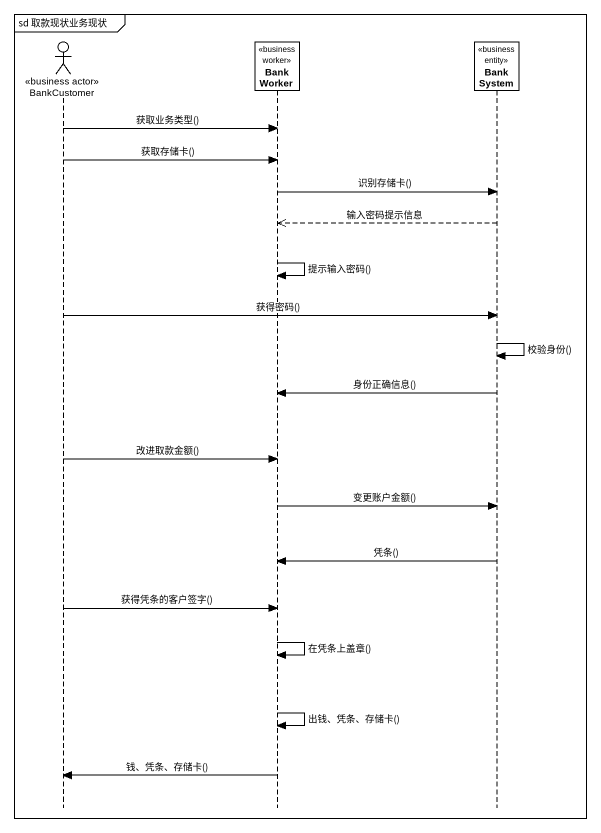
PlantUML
@startuml
mainframe sd 取款现状业务现状
hide footbox
actor BankCustomer <<business actor>>
participant BankWorker <<business worker>>
participant BankSystem <<business entity>>

BankCustomer -> BankWorker : 获取业务类型()
BankCustomer -> BankWorker : 获取存储卡()
BankWorker -> BankSystem : 识别存储卡()
BankSystem -->> BankWorker : 输入密码提示信息
BankWorker -> BankWorker : 提示输入密码()
BankCustomer -> BankSystem : 获得密码()
BankSystem -> BankSystem : 校验身份()
BankSystem -> BankWorker : 身份正确信息()
BankCustomer -> BankWorker : 改进取款金额()
BankWorker -> BankSystem : 变更账户金额()
BankSystem -> BankWorker : 凭条()
BankCustomer -> BankWorker : 获得凭条的客户签字()
BankWorker -> BankWorker : 在凭条上盖章()
BankWorker -> BankWorker : 出钱、凭条、存储卡()
BankWorker -> BankCustomer : 钱、凭条、存储卡()
@enduml
